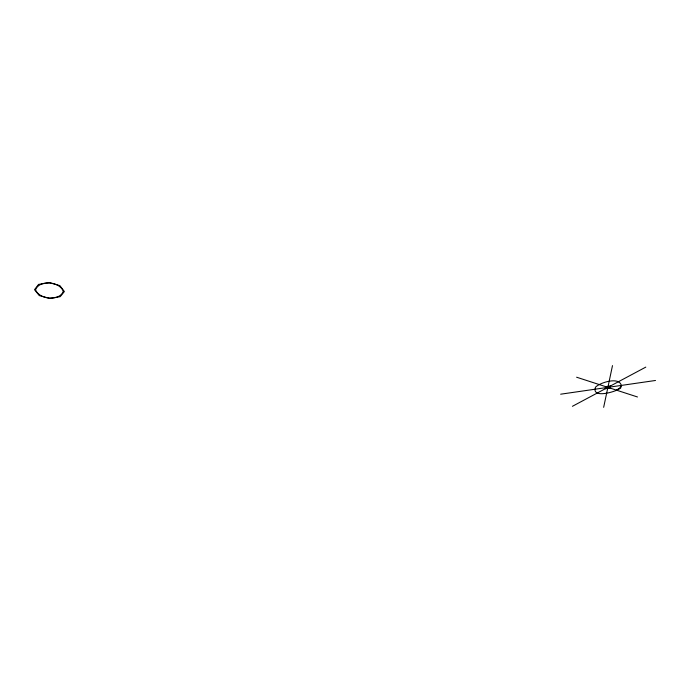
<?xml version="1.0" encoding="UTF-8"?>
<svg xmlns="http://www.w3.org/2000/svg" width="690" height="690" viewBox="0 0 690 690"><rect width="100%" height="100%" fill="white"/><g stroke="black" fill="none" stroke-linecap="round" stroke-linejoin="round"><path stroke-width="1.03" d="M621.285 385.425C619.309 376.507 600.153 382.458 595.505 387.168C590.985 399.234 616.946 391.627 620.75 387.918L621.345 385.417L619.896 387.866L616.455 390.152M603.655 407.333L612.487 365.605M572.415 406.307L645.797 367.115M560.651 394.197L655.5 380.475M576.607 377.214L637.482 396.974M63.359 291.456C59.004 301.521 39.451 299.607 35.526 289.774C39.563 279.459 59.754 281.391 63.359 291.456M605.725 386.667L605.294 388.746L610.029 388.065L610.477 385.977L605.725 386.667M38.545 284.418L34.5 289.688L39.27 295.579L49.637 298.365L60.203 296.674L64.377 291.542L59.858 285.6L49.352 282.667L38.545 284.418"/></g></svg>
